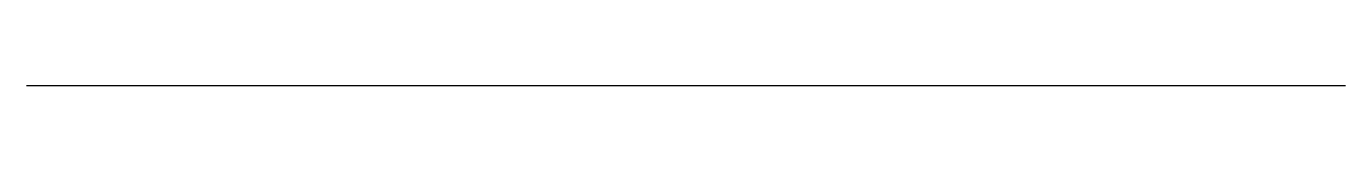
# Model space of a CAD drawing. Header units: millimetres. Extents: x -0.212 to 0.215, y -0.001 to -0.001.
import ezdxf

# ---------------------------------------------------------------- set-up
doc = ezdxf.new("R2010")
doc.units = ezdxf.units.MM

msp = doc.modelspace()

# ---------------------------------------------------------------- linework, layer by layer
at = {"color": 5}
msp.add_lwpolyline([(-0.21235, -0.00054), (0.21487, -0.00054)], dxfattribs=at)

doc.saveas('drawing.dxf')
